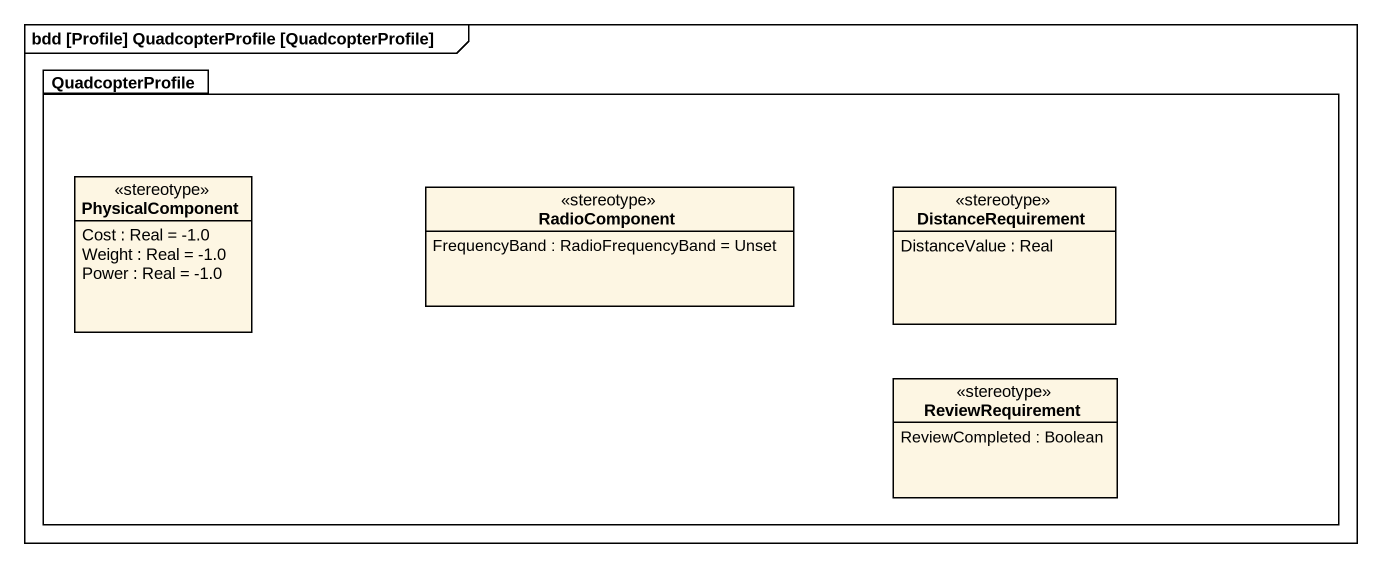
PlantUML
@startuml
mainframe bdd [Profile] QuadcopterProfile [QuadcopterProfile]
hide circle
hide empty members
package QuadcopterProfile {
  class PhysicalComponent <<stereotype>> {
    Cost : Real = -1.0
    Weight : Real = -1.0
    Power : Real = -1.0
  }
  class RadioComponent <<stereotype>> {
    FrequencyBand : RadioFrequencyBand = Unset
  }
  class DistanceRequirement <<stereotype>> {
    DistanceValue : Real
  }
  class ReviewRequirement <<stereotype>> {
    ReviewCompleted : Boolean
  }
}
@enduml
